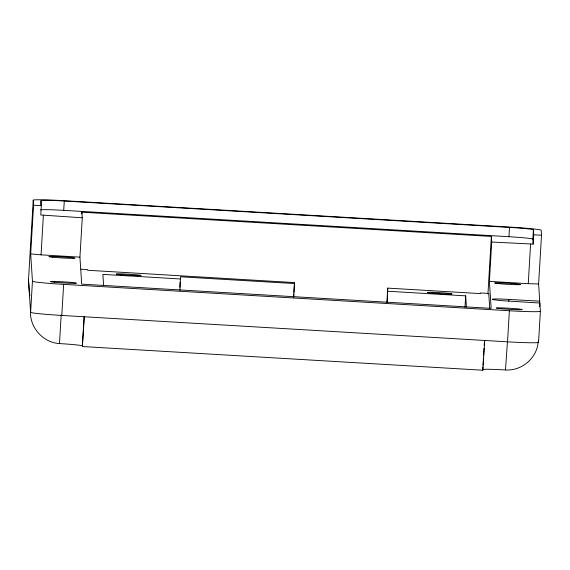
<?xml version="1.0" encoding="UTF-8"?>
<svg xmlns="http://www.w3.org/2000/svg" width="570" height="570" viewBox="0 0 570 570"><rect width="100%" height="100%" fill="white"/><g stroke="black" fill="none" stroke-linecap="round" stroke-linejoin="round"><path stroke-width="0.85" d="M539.733 301.174L503.716 299.129A22.843 0.955 3.4 0 0 503.823 300.796L539.854 303.026L540.389 311.277L538.543 342.349A31.151 1.304 3.4 0 1 507.528 341.822L61.788 315.438A31.151 1.304 3.4 0 1 30.609 312.289L28.5 279.927L33.238 200.177A31.151 1.304 3.4 0 1 64.253 200.704L509.986 227.088A31.151 1.304 3.4 0 1 541.172 230.244L541.5 235.268L538.607 283.945L539.733 301.174L539.519 304.722M30.609 312.289L32.454 281.217L30.673 253.885L33.566 205.207L33.238 200.177M40.762 204.872L41.012 200.64A23.363 0.976 3.4 0 1 64.275 201.032L516.035 227.808A23.299 0.976 3.4 0 1 532.523 229.475L533.399 229.803L533.727 234.811L533.171 244.131L530.577 243.981L528.262 283.682L489.395 281.381L491.732 242.029L491.368 236.429L81.909 212.197L81.802 213.964M41.012 200.64L41.339 205.663L40.784 214.99L82.272 217.79L79.935 257.148L81.695 284.131L491.148 308.363L489.395 281.381M79.935 257.148L41.061 254.847L43.377 215.139M40.456 209.96A23.363 0.976 3.4 0 1 63.719 210.351L64.275 201.032M484.728 340.475L482.826 370.229L82.401 346.531L82.358 345.883A22.843 0.955 3.4 0 0 59.487 343.575L61.175 315.167M61.788 315.438L63.64 284.366A31.151 1.304 3.4 0 1 32.454 281.217M82.358 345.883L84.096 316.592M179.849 287.316L180.163 282.057M179.942 290.372L180.476 276.799L294.498 283.546L293.671 297.568M293.543 297.69L293.757 294.134M293.856 292.36L294.441 282.592L87.63 270.258L87.588 269.603L80.954 269.204M386.887 302.321L387.735 288.114L480.51 293.607L480.467 292.952L488.761 293.443L489.73 308.356M387.258 302.649L387.735 288.114M465.006 307.273L465.683 295.858L387.935 291.256M482.826 370.229L482.947 366.923M483.047 365.149L483.474 358.046M483.631 355.381L484.051 348.284M484.208 345.62L484.529 340.29M487.956 293.878L491.368 236.429M533.171 244.131L532.843 239.122L531.967 238.802A23.299 0.976 3.4 0 0 515.48 237.134L508.946 236.707L509.502 227.387M508.789 301.124L508.896 299.35M482.783 369.588L482.747 369.574A22.843 0.955 3.4 0 1 505.49 369.966L507.45 341.572M507.528 341.822L509.373 310.75A31.151 1.304 3.4 0 0 540.389 311.277M532.843 239.122L533.399 229.803M539.64 306.582L539.854 303.026M84.332 316.77L82.401 346.531M538.13 342.328C536.812 358.281 521.65 370.963 505.761 369.98M33.566 205.207L41.339 205.663M533.727 234.811L541.5 235.268M63.719 210.351L508.946 236.707M491.732 242.029L530.577 243.981M30.673 253.885L41.061 254.847M538.607 283.945L528.262 283.682M180.619 278.979L102.871 274.384L103.605 285.634M63.64 284.366L509.373 310.75M59.487 343.575C42.893 342.684 29.405 327.209 30.502 310.679M29.448 293.757L29.975 295.296M28.5 279.927L29.569 295.68M538.436 340.732L538.543 342.349M465.683 295.858L466.417 307.109M294.441 282.592L294.498 283.546M81.909 212.197L82.272 217.79M500.111 308.627A12.982 0.541 3.4 0 0 521.771 309.667A12.982 0.541 3.4 0 0 505.861 308.057A12.982 0.541 3.4 0 0 500.111 308.627M54.371 282.243A12.982 0.541 3.4 0 0 76.038 283.283A12.982 0.541 3.4 0 0 60.121 281.673A12.982 0.541 3.4 0 0 54.371 282.243M119.942 274.612A12.462 0.52 3.4 0 0 140.733 275.609A12.462 0.52 3.4 0 0 125.457 274.063A12.462 0.52 3.4 0 0 119.942 274.612M430.92 293.016A12.462 0.52 3.4 0 0 451.718 294.013A12.462 0.52 3.4 0 0 436.442 292.474A12.462 0.52 3.4 0 0 430.92 293.016M52.739 257.227A12.982 0.541 3.4 0 0 74.406 258.267A12.982 0.541 3.4 0 0 58.489 256.657A12.982 0.541 3.4 0 0 52.739 257.227M498.479 283.611A12.982 0.541 3.4 0 0 520.146 284.651A12.982 0.541 3.4 0 0 504.229 283.041A12.982 0.541 3.4 0 0 498.479 283.611"/></g></svg>
